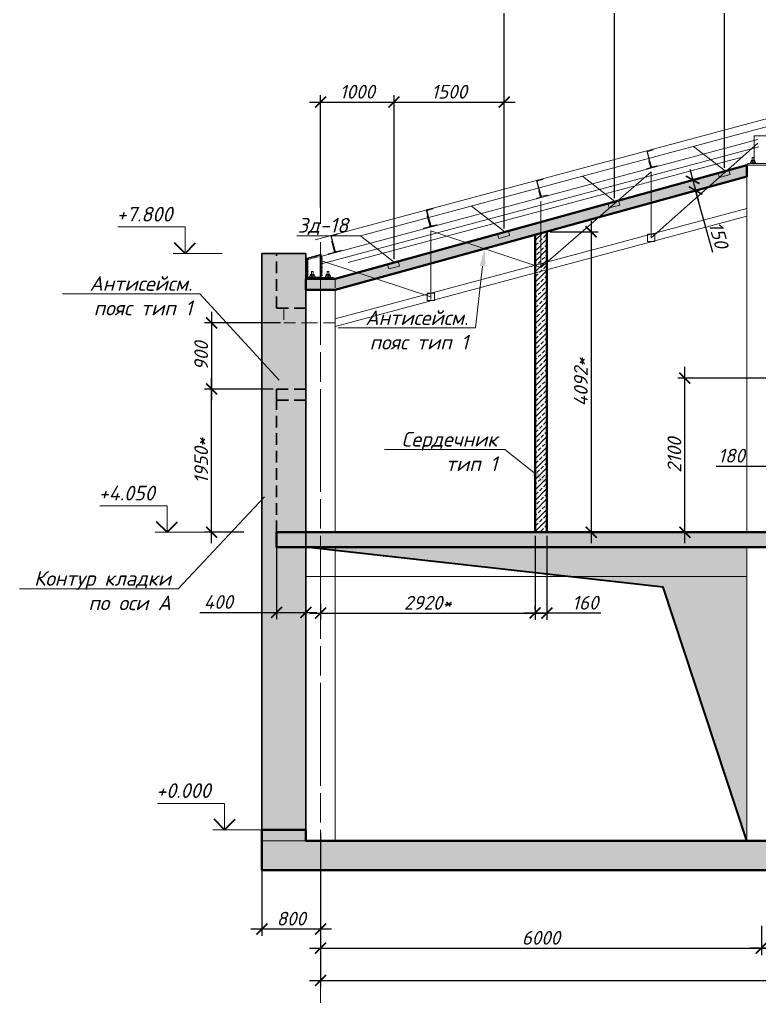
# Model space of a CAD drawing. Header units: millimetres. Extents: x -238377 to 196118, y -123284 to 30177.
# Drawn here: x 157943 to 168015, y -82633 to -69334 of the extents above; entities that cross this region are included whole.
import ezdxf
from ezdxf import colors
from ezdxf.entities.mleader import LeaderData, LeaderLine
from ezdxf.math import Vec2, Vec3

# ---------------------------------------------------------------- set-up
doc = ezdxf.new("R2010")
doc.units = ezdxf.units.MM
doc.header["$MEASUREMENT"] = 0
for name, pattern in [('CENTERX2', [4, 2.5, -0.5, 0.5, -0.5]), ('Double Dashed', [1797.222233, 1325, -211.666656, 63.333344, -197.222233]), ('HIDDEN2', [4.7625, 3.175, -1.5875])]:
    doc.linetypes.add(name, pattern=pattern)
doc.layers.get('0').update_dxf_attribs({"lineweight": 5})
doc.layers.add('#Hatch', color=7, linetype='Continuous', lineweight=5, true_color=0x4d4d4d)
doc.layers.add('#Каркас', color=7, linetype='Continuous', lineweight=5, true_color=0x757575)
for name, color, linetype, lineweight in [('#Бетон', 10, 'Continuous', 15), ('#Бетон монолитные пояса', 34, 'Continuous', 35), ('#Бетон разрез', 20, 'Continuous', 40), ('#Бетон сердечники', 12, 'Continuous', 40), ('#Выноски', 150, 'Continuous', 15), ('#Газобетон', 152, 'Continuous', 35), ('#размеры', 7, 'Continuous', 5), ('k_ Осевая', 8, 'CENTERX2', 9), ('Линия пунктир', 190, 'HIDDEN2', 9), ('Линия Тонкая', 252, 'Continuous', 9), ('подп стены Инжзащита_Ном._пера__99', 7, 'Continuous', 40), ('сварка', 7, 'Continuous', 13), ('чертеж_Ном._пера__96', 7, 'Continuous', 13), ('чертеж_Ном._пера__98', 7, 'Continuous', 35)]:
    doc.layers.add(name, color=color, linetype=linetype, lineweight=lineweight)
doc.layers.add('#стены наруж', color=7, linetype='Continuous')
doc.styles.add('STEP PR', font='isocpeui.ttf')
doc.dimstyles.new('SPDS', dxfattribs={"dimscale": 10, "dimtxt": 2.5, "dimasz": 2, "dimexe": 1.25, "dimexo": 0.625, "dimtad": 1, "dimdec": 0, "dimrnd": 0.001, "dimtxsty": 'STEP PR', "dimblk": 'ARCHTICK', "dimcen": 2.5, "dimdle": 2, "dimclrd": 256, "dimclre": 256, "dimclrt": 7, "dimadec": 0, "dimazin": 2, "dimtfac": 0.75, "dimtdec": 0, "dimtmove": 1, "dimatfit": 3, "dimfxl": 1, "dimtolj": 1, "dimarcsym": 1})

# ---------------------------------------------------------------- blocks, each defined once
blk = doc.blocks.new('_ArchTick')
at = {"color": 0, "linetype": 'ByBlock', "const_width": 0.15}
blk.add_lwpolyline([(-0.5, -0.5), (0.5, 0.5)], dxfattribs=at)
blk = doc.blocks.new('*D832')
at = {"layer": '#размеры', "lineweight": -2, "transparency": 16777216}
for p, q in [((162041, -81022), (162041, -82069)), ((168041, -81672), (168041, -82069)), ((161891, -81975), (168191, -81975))]:
    blk.add_line(p, q, dxfattribs=at)
at = {"layer": 'Defpoints', "color": 0, "transparency": 16777216}
for p in [(162041, -80975), (168041, -81625), (168041, -81975)]:
    blk.add_point(p, dxfattribs=at)
at = {"layer": '#размеры', "lineweight": -2, "transparency": 16777216, "xscale": 150, "yscale": 150, "zscale": 150, "rotation": 180}
blk.add_blockref('_ArchTick', (162041, -81975), dxfattribs=at)
at = {"layer": '#размеры', "lineweight": -2, "transparency": 16777216, "xscale": 150, "yscale": 150, "zscale": 150}
blk.add_blockref('_ArchTick', (168041, -81975), dxfattribs=at)
at = {"layer": '#размеры', "color": 7, "transparency": 16777216, "insert": (165041, -81834), "char_height": 187.5, "attachment_point": 5, "style": 'STEP PR'}
blk.add_mtext('\\A1;6000', dxfattribs=at)
blk = doc.blocks.new('*D833')
at = {"layer": '#размеры', "lineweight": -2, "transparency": 16777216}
for p, q in [((162041, -80761), (162041, -82508)), ((176441, -81365), (176441, -82508)), ((161891, -82414), (176591, -82414))]:
    blk.add_line(p, q, dxfattribs=at)
at = {"layer": 'Defpoints', "color": 0, "transparency": 16777216}
for p in [(162041, -80714), (176441, -81318), (176441, -82414)]:
    blk.add_point(p, dxfattribs=at)
at = {"layer": '#размеры', "lineweight": -2, "transparency": 16777216, "xscale": 150, "yscale": 150, "zscale": 150, "rotation": 180}
blk.add_blockref('_ArchTick', (162041, -82414), dxfattribs=at)
at = {"layer": '#размеры', "lineweight": -2, "transparency": 16777216, "xscale": 150, "yscale": 150, "zscale": 150}
blk.add_blockref('_ArchTick', (176441, -82414), dxfattribs=at)
at = {"layer": '#размеры', "color": 7, "transparency": 16777216, "insert": (169241, -82274), "char_height": 187.5, "attachment_point": 5, "style": 'STEP PR'}
blk.add_mtext('\\A1;14400', dxfattribs=at)
blk = doc.blocks.new('*D834')
at = {"layer": '#размеры', "lineweight": -2, "transparency": 16777216}
for p, q in [((174041, -81022), (174041, -82069)), ((168041, -81672), (168041, -82069)), ((174191, -81975), (167891, -81975))]:
    blk.add_line(p, q, dxfattribs=at)
at = {"layer": 'Defpoints', "color": 0, "transparency": 16777216}
for p in [(174041, -80975), (168041, -81625), (168041, -81975)]:
    blk.add_point(p, dxfattribs=at)
at = {"layer": '#размеры', "lineweight": -2, "transparency": 16777216, "xscale": 150, "yscale": 150, "zscale": 150, "rotation": 180}
blk.add_blockref('_ArchTick', (168041, -81975), dxfattribs=at)
at = {"layer": '#размеры', "lineweight": -2, "transparency": 16777216, "xscale": 150, "yscale": 150, "zscale": 150}
blk.add_blockref('_ArchTick', (174041, -81975), dxfattribs=at)
at = {"layer": '#размеры', "color": 7, "transparency": 16777216, "insert": (171041, -81834), "char_height": 187.5, "attachment_point": 5, "style": 'STEP PR'}
blk.add_mtext('\\A1;6000', dxfattribs=at)
blk = doc.blocks.new('*D836')
at = {"layer": '#размеры', "lineweight": -2, "transparency": 16777216}
for p, q in [((166999, -76464), (166999, -74064)), ((168195, -74214), (166905, -74214)), ((168195, -76314), (166905, -76314))]:
    blk.add_line(p, q, dxfattribs=at)
at = {"layer": 'Defpoints', "color": 0, "transparency": 16777216}
for p in [(166999, -74214), (168241, -74214), (168241, -76314)]:
    blk.add_point(p, dxfattribs=at)
at = {"layer": '#размеры', "lineweight": -2, "transparency": 16777216, "xscale": 150, "yscale": 150, "zscale": 150}
for p, rotation in [((166999, -74214), 90), ((166999, -76314), 270)]:
    blk.add_blockref('_ArchTick', p, dxfattribs=dict(at, rotation=rotation))
at = {"layer": '#размеры', "color": 7, "lineweight": 5, "transparency": 16777216, "insert": (166858, -75264), "char_height": 187.5, "attachment_point": 5, "rotation": 90, "style": 'STEP PR'}
blk.add_mtext('\\A1;2100', dxfattribs=at)
blk = doc.blocks.new('*U815')
for p, q in [((0, 0), (0, 240)), ((0, 240), (90, 240)), ((6, 22), (6, 218)), ((86, 232), (16, 228)), ((90, 240), (90, 236)), ((90, 0), (0, 0)), ((86, 8), (16, 12)), ((90, 4), (90, 0))]:
    blk.add_line(p, q)
for centre, radius, start, end in [((16, 218), 10.5, 92.7024, 180), ((86, 236), 4, 272.7024, 360), ((16, 22), 10.5, 180, 267.2976), ((86, 4), 4, 0, 87.2976)]:
    blk.add_arc(centre, radius, start, end)
blk = doc.blocks.new('*U814')
at = {"color": 0, "linetype": 'ByBlock', "lineweight": -2}
for p, q in [((-9, 22), (-9, 156)), ((0, 160), (-5, 160)), ((0, 0), (0, 160)), ((-100, 0), (-100, 5)), ((-100, 0), (0, 0)), ((-96, 9), (-22, 9))]:
    blk.add_line(p, q, dxfattribs=at)
for centre, radius, start, end in [((-5, 156), 4.3, 89.045, 179.9778), ((-96, 5), 4.3, 90, 180), ((-22, 22), 13, 270, 0)]:
    blk.add_arc(centre, radius, start, end, dxfattribs=at)
blk = doc.blocks.new('*U813')
at = {"color": 0, "linetype": 'ByBlock', "lineweight": -2}
for p, q in [((-63, 0), (-63, 3)), ((-63, 0), (0, 0)), ((-60, 6), (-16, 6)), ((-6, 16), (-6, 97)), ((0, 100), (-3, 100)), ((0, 0), (0, 100))]:
    blk.add_line(p, q, dxfattribs=at)
for centre, radius, start, end in [((-60, 3), 3.3, 90, 180), ((-16, 16), 10, 270, 0), ((-3, 97), 3.3, 89.045, 179.9778)]:
    blk.add_arc(centre, radius, start, end, dxfattribs=at)
blk = doc.blocks.new('*U824')
for points in [[(0, -0.5), (0, 0.5)], [(1, -0.5), (1, 0.5)], [(2, -0.5), (2, 0.5)], [(3, -0.5), (3, 0.5)], [(4, -0.5), (4, 0.5)], [(5, -0.5), (5, 0.5)], [(6, -0.5), (6, 0.5)], [(7, -0.5), (7, 0.5)], [(8, -0.5), (8, 0.5)], [(9, -0.5), (9, 0.5)], [(10, -0.5), (10, 0.5)], [(11, -0.5), (11, 0.5)], [(12, -0.5), (12, 0.5)], [(13, -0.5), (13, 0.5)], [(14, -0.5), (14, 0.5)]]:
    blk.add_lwpolyline(points)
blk = doc.blocks.new('*U806')
for points in [[(0, -0.5), (0, 0.5)], [(1, -0.5), (1, 0.5)], [(2, -0.5), (2, 0.5)], [(3, -0.5), (3, 0.5)], [(4, -0.5), (4, 0.5)], [(5, -0.5), (5, 0.5)], [(6, -0.5), (6, 0.5)], [(7, -0.5), (7, 0.5)]]:
    blk.add_lwpolyline(points)
blk = doc.blocks.new('Отметка высоты (ГОСТ)[26]_3', base_point=(115341, -142))
at = {"layer": 'чертеж_Ном._пера__96', "linetype": 'Continuous', "lineweight": 5}
for p, q in [((115341, -142), (115341, 308)), ((115341, 308), (116483, 308)), ((114709, -142), (115541, -142))]:
    blk.add_line(p, q, dxfattribs=at)
at = {"layer": 'чертеж_Ном._пера__98', "linetype": 'Continuous'}
for q in [(115161, 38), (115521, 38)]:
    blk.add_line((115341, -142), q, dxfattribs=at)
blk = doc.blocks.new('*D838')
at = {"layer": '#размеры', "lineweight": -2, "transparency": 16777216}
for p, q in [((161441, -76361), (161441, -77497)), ((161841, -76361), (161841, -77497)), ((160399, -77404), (161441, -77404)), ((161291, -77404), (161991, -77404))]:
    blk.add_line(p, q, dxfattribs=at)
at = {"layer": 'Defpoints', "color": 0, "transparency": 16777216}
for p in [(161441, -76314), (161841, -76314), (161841, -77404)]:
    blk.add_point(p, dxfattribs=at)
at = {"layer": '#размеры', "lineweight": -2, "transparency": 16777216, "xscale": 150, "yscale": 150, "zscale": 150, "rotation": 180}
blk.add_blockref('_ArchTick', (161441, -77404), dxfattribs=at)
at = {"layer": '#размеры', "lineweight": -2, "transparency": 16777216, "xscale": 150, "yscale": 150, "zscale": 150}
blk.add_blockref('_ArchTick', (161841, -77404), dxfattribs=at)
at = {"layer": '#размеры', "color": 7, "transparency": 16777216, "insert": (160649, -77263), "char_height": 187.5, "attachment_point": 5, "style": 'STEP PR'}
blk.add_mtext('\\A1;400', dxfattribs=at)
blk = doc.blocks.new('*D946')
at = {"layer": '#размеры', "lineweight": -2, "transparency": 16777216}
for p, q in [((160557, -76464), (160557, -74214)), ((161395, -74364), (160463, -74364)), ((160995, -76314), (160463, -76314))]:
    blk.add_line(p, q, dxfattribs=at)
at = {"layer": 'Defpoints', "color": 0, "transparency": 16777216}
for p in [(160557, -74364), (161441, -74364), (161041, -76314)]:
    blk.add_point(p, dxfattribs=at)
at = {"layer": '#размеры', "lineweight": -2, "transparency": 16777216, "xscale": 150, "yscale": 150, "zscale": 150}
for p, rotation in [((160557, -74364), 90), ((160557, -76314), 270)]:
    blk.add_blockref('_ArchTick', p, dxfattribs=dict(at, rotation=rotation))
at = {"layer": '#размеры', "color": 7, "transparency": 16777216, "insert": (160416, -75339), "char_height": 187.5, "attachment_point": 5, "rotation": 90, "style": 'STEP PR'}
blk.add_mtext('\\A1;1950*', dxfattribs=at)
blk = doc.blocks.new('*D947')
at = {"layer": '#размеры', "lineweight": -2, "transparency": 16777216}
for p, q in [((160557, -73314), (160557, -74514)), ((161495, -73464), (160463, -73464)), ((161395, -74364), (160463, -74364))]:
    blk.add_line(p, q, dxfattribs=at)
at = {"layer": 'Defpoints', "color": 0, "transparency": 16777216}
for p in [(161541, -73464), (160557, -74364), (161441, -74364)]:
    blk.add_point(p, dxfattribs=at)
at = {"layer": '#размеры', "lineweight": -2, "transparency": 16777216, "xscale": 150, "yscale": 150, "zscale": 150}
for p, rotation in [((160557, -73464), 90), ((160557, -74364), 270)]:
    blk.add_blockref('_ArchTick', p, dxfattribs=dict(at, rotation=rotation))
at = {"layer": '#размеры', "color": 7, "transparency": 16777216, "insert": (160416, -73914), "char_height": 187.5, "attachment_point": 5, "rotation": 90, "style": 'STEP PR'}
blk.add_mtext('\\A1;900', dxfattribs=at)
blk = doc.blocks.new('*D841')
at = {"layer": '#размеры', "lineweight": -2, "transparency": 16777216}
for p, q in [((167066, -71373), (167186, -71806)), ((166962, -71557), (167197, -71492)), ((167002, -71702), (167237, -71637)), ((167380, -72505), (167146, -71662))]:
    blk.add_line(p, q, dxfattribs=at)
at = {"layer": 'Defpoints', "color": 0, "transparency": 16777216}
for p in [(166917, -71570), (167146, -71662), (166957, -71714)]:
    blk.add_point(p, dxfattribs=at)
at = {"layer": '#размеры', "lineweight": -2, "transparency": 16777216, "xscale": 150, "yscale": 150, "zscale": 150}
for p, rotation in [((167106, -71517), 105.4705373102723), ((167146, -71662), 285.4705373102723)]:
    blk.add_blockref('_ArchTick', p, dxfattribs=dict(at, rotation=rotation))
at = {"layer": '#размеры', "color": 7, "lineweight": 5, "transparency": 16777216, "insert": (167459, -72266), "char_height": 187.5, "attachment_point": 5, "rotation": 285.4705, "style": 'STEP PR'}
blk.add_mtext('\\A1;150', dxfattribs=at)
blk = doc.blocks.new('*D949')
at = {"layer": '#размеры', "lineweight": -2, "transparency": 16777216}
for p, q in [((162041, -80412), (162041, -81808)), ((161242, -80561), (161242, -81808)), ((161092, -81714), (162191, -81714))]:
    blk.add_line(p, q, dxfattribs=at)
at = {"layer": 'Defpoints', "color": 0, "transparency": 16777216}
for p in [(162041, -80365), (161242, -80514), (162041, -81714)]:
    blk.add_point(p, dxfattribs=at)
at = {"layer": '#размеры', "lineweight": -2, "transparency": 16777216, "xscale": 150, "yscale": 150, "zscale": 150, "rotation": 180}
blk.add_blockref('_ArchTick', (161242, -81714), dxfattribs=at)
at = {"layer": '#размеры', "lineweight": -2, "transparency": 16777216, "xscale": 150, "yscale": 150, "zscale": 150}
blk.add_blockref('_ArchTick', (162041, -81714), dxfattribs=at)
at = {"layer": '#размеры', "color": 7, "transparency": 16777216, "insert": (161642, -81574), "char_height": 187.5, "attachment_point": 5, "style": 'STEP PR'}
blk.add_mtext('\\A1;800', dxfattribs=at)
blk = doc.blocks.new('*D843')
at = {"layer": '#размеры', "lineweight": -2, "transparency": 16777216}
for p, q in [((165121, -76361), (165121, -77507)), ((164961, -77367), (164961, -77320)), ((165271, -77413), (164811, -77413)), ((165854, -77413), (165121, -77413))]:
    blk.add_line(p, q, dxfattribs=at)
at = {"layer": 'Defpoints', "color": 0, "transparency": 16777216}
for p in [(165121, -76314), (164961, -77413), (164961, -77413)]:
    blk.add_point(p, dxfattribs=at)
at = {"layer": '#размеры', "lineweight": -2, "transparency": 16777216, "xscale": 150, "yscale": 150, "zscale": 150, "rotation": 180}
blk.add_blockref('_ArchTick', (164961, -77413), dxfattribs=at)
at = {"layer": '#размеры', "lineweight": -2, "transparency": 16777216, "xscale": 150, "yscale": 150, "zscale": 150}
blk.add_blockref('_ArchTick', (165121, -77413), dxfattribs=at)
at = {"layer": '#размеры', "color": 7, "lineweight": 5, "transparency": 16777216, "insert": (165644, -77273), "char_height": 187.5, "attachment_point": 5, "style": 'STEP PR'}
blk.add_mtext('\\A1;160', dxfattribs=at)
blk = doc.blocks.new('*D844')
at = {"layer": '#размеры', "lineweight": -2, "transparency": 16777216}
for p, q in [((164961, -76361), (164961, -77507)), ((162041, -77290), (162041, -77507)), ((161891, -77413), (165111, -77413))]:
    blk.add_line(p, q, dxfattribs=at)
at = {"layer": 'Defpoints', "color": 0, "transparency": 16777216}
for p in [(164961, -76314), (162041, -77243), (164961, -77413)]:
    blk.add_point(p, dxfattribs=at)
at = {"layer": '#размеры', "lineweight": -2, "transparency": 16777216, "xscale": 150, "yscale": 150, "zscale": 150, "rotation": 180}
blk.add_blockref('_ArchTick', (162041, -77413), dxfattribs=at)
at = {"layer": '#размеры', "lineweight": -2, "transparency": 16777216, "xscale": 150, "yscale": 150, "zscale": 150}
blk.add_blockref('_ArchTick', (164961, -77413), dxfattribs=at)
at = {"layer": '#размеры', "color": 7, "lineweight": 5, "transparency": 16777216, "insert": (163501, -77273), "char_height": 187.5, "attachment_point": 5, "style": 'STEP PR'}
blk.add_mtext('\\A1;2920*', dxfattribs=at)
blk = doc.blocks.new('*D950')
at = {"layer": '#размеры', "lineweight": -2, "transparency": 16777216}
for p, q in [((165725, -72073), (165725, -76464)), ((165168, -72223), (165818, -72223)), ((165168, -76314), (165818, -76314))]:
    blk.add_line(p, q, dxfattribs=at)
at = {"layer": 'Defpoints', "color": 0, "transparency": 16777216}
for p in [(165121, -72223), (165121, -76314), (165725, -76314)]:
    blk.add_point(p, dxfattribs=at)
at = {"layer": '#размеры', "lineweight": -2, "transparency": 16777216, "xscale": 150, "yscale": 150, "zscale": 150}
for p, rotation in [((165725, -72223), 90), ((165725, -76314), 270)]:
    blk.add_blockref('_ArchTick', p, dxfattribs=dict(at, rotation=rotation))
at = {"layer": '#размеры', "color": 7, "lineweight": 5, "transparency": 16777216, "insert": (165584, -74269), "char_height": 187.5, "attachment_point": 5, "rotation": 90, "style": 'STEP PR'}
blk.add_mtext('\\A1;4092*', dxfattribs=at)
blk = doc.blocks.new('*D953')
at = {"layer": '#размеры', "lineweight": -2, "transparency": 16777216}
for p, q in [((168241, -75356), (168241, -75505)), ((168421, -75356), (168421, -75505)), ((167425, -75412), (168241, -75412)), ((168091, -75412), (168571, -75412))]:
    blk.add_line(p, q, dxfattribs=at)
at = {"layer": 'Defpoints', "color": 0, "transparency": 16777216}
for p in [(168241, -75310), (168421, -75310), (168421, -75412)]:
    blk.add_point(p, dxfattribs=at)
at = {"layer": '#размеры', "lineweight": -2, "transparency": 16777216, "xscale": 150, "yscale": 150, "zscale": 150, "rotation": 180}
blk.add_blockref('_ArchTick', (168241, -75412), dxfattribs=at)
at = {"layer": '#размеры', "lineweight": -2, "transparency": 16777216, "xscale": 150, "yscale": 150, "zscale": 150}
blk.add_blockref('_ArchTick', (168421, -75412), dxfattribs=at)
at = {"layer": '#размеры', "color": 7, "lineweight": 5, "transparency": 16777216, "insert": (167634, -75271), "char_height": 187.5, "attachment_point": 5, "style": 'STEP PR'}
blk.add_mtext('\\A1;180', dxfattribs=at)
blk = doc.blocks.new('*D1007')
at = {"layer": '#размеры', "lineweight": -2, "transparency": 16777216}
for p, q in [((161891, -70458), (163191, -70458)), ((162041, -71895), (162041, -70364)), ((163041, -72596), (163041, -70364))]:
    blk.add_line(p, q, dxfattribs=at)
at = {"layer": 'Defpoints', "color": 0, "transparency": 16777216}
for p in [(163041, -70458), (162041, -71942), (163041, -72643)]:
    blk.add_point(p, dxfattribs=at)
at = {"layer": '#размеры', "lineweight": -2, "transparency": 16777216, "xscale": 150, "yscale": 150, "zscale": 150, "rotation": 180}
blk.add_blockref('_ArchTick', (162041, -70458), dxfattribs=at)
at = {"layer": '#размеры', "lineweight": -2, "transparency": 16777216, "xscale": 150, "yscale": 150, "zscale": 150}
blk.add_blockref('_ArchTick', (163041, -70458), dxfattribs=at)
at = {"layer": '#размеры', "color": 7, "lineweight": 5, "transparency": 16777216, "insert": (162541, -70317), "char_height": 187.5, "attachment_point": 5, "style": 'STEP PR'}
blk.add_mtext('\\A1;1000', dxfattribs=at)
blk = doc.blocks.new('*D1008')
at = {"layer": '#размеры', "lineweight": -2, "transparency": 16777216}
for p, q in [((162891, -70458), (164691, -70458)), ((163041, -72596), (163041, -70364)), ((164541, -72181), (164541, -70364))]:
    blk.add_line(p, q, dxfattribs=at)
at = {"layer": 'Defpoints', "color": 0, "transparency": 16777216}
for p in [(164541, -70458), (164541, -72228), (163041, -72643)]:
    blk.add_point(p, dxfattribs=at)
at = {"layer": '#размеры', "lineweight": -2, "transparency": 16777216, "xscale": 150, "yscale": 150, "zscale": 150, "rotation": 180}
blk.add_blockref('_ArchTick', (163041, -70458), dxfattribs=at)
at = {"layer": '#размеры', "lineweight": -2, "transparency": 16777216, "xscale": 150, "yscale": 150, "zscale": 150}
blk.add_blockref('_ArchTick', (164541, -70458), dxfattribs=at)
at = {"layer": '#размеры', "color": 7, "lineweight": 5, "transparency": 16777216, "insert": (163791, -70317), "char_height": 187.5, "attachment_point": 5, "style": 'STEP PR'}
blk.add_mtext('\\A1;1500', dxfattribs=at)
blk = doc.blocks.new('*D1009')
at = {"layer": '#размеры', "lineweight": -2, "transparency": 16777216}
for p, q in [((164541, -72181), (164541, -69062)), ((166041, -71766), (166041, -69062)), ((164391, -69156), (166191, -69156))]:
    blk.add_line(p, q, dxfattribs=at)
at = {"layer": 'Defpoints', "color": 0, "transparency": 16777216}
for p in [(166041, -69156), (166041, -71813), (164541, -72228)]:
    blk.add_point(p, dxfattribs=at)
at = {"layer": '#размеры', "lineweight": -2, "transparency": 16777216, "xscale": 150, "yscale": 150, "zscale": 150, "rotation": 180}
blk.add_blockref('_ArchTick', (164541, -69156), dxfattribs=at)
at = {"layer": '#размеры', "lineweight": -2, "transparency": 16777216, "xscale": 150, "yscale": 150, "zscale": 150}
blk.add_blockref('_ArchTick', (166041, -69156), dxfattribs=at)
at = {"layer": '#размеры', "color": 7, "lineweight": 5, "transparency": 16777216, "insert": (165291, -69016), "char_height": 187.5, "attachment_point": 5, "style": 'STEP PR'}
blk.add_mtext('\\A1;1500', dxfattribs=at)
blk = doc.blocks.new('*D1010')
at = {"layer": '#размеры', "lineweight": -2, "transparency": 16777216}
for p, q in [((166041, -71766), (166041, -69062)), ((167541, -71351), (167541, -69062)), ((165891, -69156), (167691, -69156))]:
    blk.add_line(p, q, dxfattribs=at)
at = {"layer": 'Defpoints', "color": 0, "transparency": 16777216}
for p in [(167541, -69156), (167541, -71397), (166041, -71813)]:
    blk.add_point(p, dxfattribs=at)
at = {"layer": '#размеры', "lineweight": -2, "transparency": 16777216, "xscale": 150, "yscale": 150, "zscale": 150, "rotation": 180}
blk.add_blockref('_ArchTick', (166041, -69156), dxfattribs=at)
at = {"layer": '#размеры', "lineweight": -2, "transparency": 16777216, "xscale": 150, "yscale": 150, "zscale": 150}
blk.add_blockref('_ArchTick', (167541, -69156), dxfattribs=at)
at = {"layer": '#размеры', "color": 7, "lineweight": 5, "transparency": 16777216, "insert": (166791, -69016), "char_height": 187.5, "attachment_point": 5, "style": 'STEP PR'}
blk.add_mtext('\\A1;1500', dxfattribs=at)
blk = doc.blocks.new('*D1011')
at = {"layer": '#размеры', "lineweight": -2, "transparency": 16777216}
for p, q in [((167541, -71351), (167541, -69062)), ((169041, -71003), (169041, -69062)), ((167391, -69156), (169191, -69156))]:
    blk.add_line(p, q, dxfattribs=at)
at = {"layer": 'Defpoints', "color": 0, "transparency": 16777216}
for p in [(169041, -69156), (169041, -71050), (167541, -71397)]:
    blk.add_point(p, dxfattribs=at)
at = {"layer": '#размеры', "lineweight": -2, "transparency": 16777216, "xscale": 150, "yscale": 150, "zscale": 150, "rotation": 180}
blk.add_blockref('_ArchTick', (167541, -69156), dxfattribs=at)
at = {"layer": '#размеры', "lineweight": -2, "transparency": 16777216, "xscale": 150, "yscale": 150, "zscale": 150}
blk.add_blockref('_ArchTick', (169041, -69156), dxfattribs=at)
at = {"layer": '#размеры', "color": 7, "lineweight": 5, "transparency": 16777216, "insert": (168291, -69016), "char_height": 187.5, "attachment_point": 5, "style": 'STEP PR'}
blk.add_mtext('\\A1;1500', dxfattribs=at)

msp = doc.modelspace()

# ---------------------------------------------------------------- hatches: boundary and pattern name
at = {"layer": '#Hatch'}
h = msp.add_hatch(dxfattribs=at)
h.set_pattern_fill('ANSI33', color=256, scale=400)
h.paths.add_polyline_path([(161841.4, -72864.4), (161841.5, -73014.4), (162241.2, -73014.2), (167841.4, -71470), (167841.4, -71314.4), (162241.1, -72864.4), (161842.6, -72864.4)])
h.paths.add_polyline_path([(175241.7, -69965.1), (174241.6, -69965.1), (174241.6, -70114.4), (175241.7, -70114.4)])
edge = h.paths.add_edge_path()
edge.add_line((168242, -71264.4), (173841.4, -69764.4))
edge.add_line((173841.4, -69764.4), (173841.7, -69919.6))
edge.add_line((173841.7, -69919.6), (168241.4, -71419.8))
h = msp.add_hatch(dxfattribs=at)
h.set_pattern_fill('ANSI33', color=256, scale=400)
h.paths.add_polyline_path([(165121.4, -72222.9), (164961.4, -72267.1), (164961.4, -76314.4), (165121.4, -76314.4)])
h = msp.add_hatch(dxfattribs=at)
h.set_pattern_fill('AR-CONC', color=256, scale=20)
h.set_pattern_definition([(50, (0, 0), (143.45204, -12.55043), [15, -165]), (355, (0, 0), (-27.75027, 150.43843), [12, -132]), (100.451444, (11.95, -1.05), (115.70177, 137.888), [12.74804, -140.22842]), (46.1842, (0, 40), (213.44827, -33.10386), [22.5, -247.5]), (96.63564, (17.79, 37.24), (186.9324, 194.82372), [19.12207, -210.34275]), (351.18416, (0, 40), (186.9324, 194.82372), [18, -198]), (21, (20, 30), (119.38141, -80.52378), [15, -165]), (326, (20, 30), (48.66307, 145.03001), [12, -132]), (71.451445, (29.95, 23.29), (168.04448, 64.50623), [12.74804, -140.22842]), (37.5, (0, 0), (2.431971, 66.578771), [0, -130.4, 0, -134, 0, -132.5]), (7.5, (0, 0), (52.613907, 78.882342), [0, -76.4, 0, -127.4, 0, -50.5]), (327.5, (-44.6, 0), (106.764487, -4.510974), [0, -50, 0, -156, 0, -207]), (317.5, (-64.6, 0), (116.637234, 20.020996), [0, -65, 0, -103.6, 0, -147])])
h.paths.add_polyline_path([(161841.4, -76514.4), (161441.4, -76514.4), (161441.4, -76314.4), (161441.4, -74514.4), (161441.4, -74514.4), (161441.4, -74364.4), (161841.4, -74364.4), (161841.4, -73464.4), (161541.4, -73464.4), (161541.4, -73264.4), (161440.6, -73264.4), (161440.6, -72517.5), (161239.7, -72517.5), (161239.7, -80364.4), (161841.4, -80364.4)])
h.paths.add_polyline_path([(161841.4, -74514.4), (161441.4, -74514.4), (161441.4, -76314.4), (161841.4, -76314.4)], flags=17)
h.paths.add_polyline_path([(161841.4, -72517.5), (161440.6, -72517.5), (161440.6, -73264.4), (161841.4, -73264.4)], flags=17)
h.paths.add_polyline_path([(161841.4, -73264.4), (161541.4, -73264.4), (161541.4, -73464.4), (161841.4, -73464.4)], flags=17)
h.paths.add_polyline_path([(161841.4, -74364.4), (161441.4, -74364.4), (161441.4, -74514.4), (161841.4, -74514.4)], flags=17)
at = {"layer": '#Hatch', "linetype": 'Continuous', "true_color": 0xd9d9d9}
for points in [[(161441.4, -76514.4), (176941.4, -76514.4), (176941.4, -76314.4), (161441.4, -76314.4)], [(161841.4, -80364.4), (161241.4, -80364.4), (161241.7, -80914.4), (177035.1, -80914.4), (177035.1, -80364.4), (176641.4, -80364.4), (176641.4, -80514.4), (162241.4, -80515), (161841.4, -80515)]]:
    msp.add_hatch(color=254, dxfattribs=at).paths.add_polyline_path(points)
at = {"layer": '#Hatch'}
h = msp.add_hatch(color=256, dxfattribs=at)
h.dxf.hatch_style = 1
h.paths.add_polyline_path([(161841.4, -76514.4), (167841.4, -76514.4), (167841.6, -80514.8), (166705.3, -77061.1), (161841.4, -76514.4)])
at = {"layer": '#Каркас', "true_color": 0x8f8f8f}
msp.add_hatch(color=252, dxfattribs=at).paths.add_polyline_path([(161865.6, -72604.2), (161883.1, -72582.6), (161866.1, -72587.1)])

# ---------------------------------------------------------------- linework, layer by layer
at = {"layer": '#Бетон'}
for points in [[(177035.1, -80914.4), (161241.4, -80914.4), (161241.4, -80514.4), (161841.4, -80514.4), (161841.4, -76514.4), (161441.4, -76514.4), (161441.4, -76314.4), (161841.4, -76314.4), (161841.4, -73017.2), (162241.2, -73014.2), (162241.4, -76314.4), (167841.4, -76314.4), (167841.4, -71314.4), (168241.4, -71314.4)], [(167450.2, -71422.7), (167469.4, -71483.3), (167614.6, -71444.4), (167597.3, -71382), (167450.2, -71422.7)], [(167841.4, -71314.4), (167841.4, -76314.4)], [(168241.4, -76314.4), (168241.4, -71314.4), (167841.4, -71314.4)], [(165950.2, -71837.8), (165969.4, -71898.5), (166114.6, -71859.6), (166097.3, -71797.1), (165950.2, -71837.8)], [(164450.2, -72253), (164469.4, -72313.6), (164614.6, -72274.7), (164597.3, -72212.3), (164450.2, -72253)], [(162950.2, -72668.1), (162969.4, -72728.8), (163114.6, -72689.9), (163097.3, -72627.4), (162950.2, -72668.1)], [(162241.4, -76314.4), (162239.8, -73014.2)], [(162241.4, -76514.4), (162241.4, -80514.4)]]:
    msp.add_lwpolyline(points, dxfattribs=at)
for points in [[(161841.4, -76514.4), (167841.4, -76514.4), (167841.6, -80514.8), (166705.3, -77061.1), (161841.4, -76514.4)], [(162241.4, -80514.4), (167841.4, -80514.4), (167841.4, -76514.4), (162241.4, -76514.4)]]:
    msp.add_lwpolyline(points, close=True, dxfattribs=at)
at = {"layer": '#Бетон монолитные пояса'}
msp.add_lwpolyline([(161841.4, -72864.4), (161841.5, -73014.4), (162241.2, -73014.2), (167841.4, -71470), (167841.4, -71314.4), (162241.1, -72864.4), (161842.6, -72864.4)], close=True, dxfattribs=at)
at = {"layer": '#Бетон монолитные пояса', "lineweight": 40}
for points in [[(167841.4, -71314.4), (162241.1, -72864.4)], [(167841.4, -71470), (167841.4, -71314.4)], [(167841.4, -71470), (162241.2, -73014.2)], [(162241.1, -72864.4), (161841.4, -72864.4), (161841.4, -73014.4), (162241.2, -73014.2)]]:
    msp.add_lwpolyline(points, dxfattribs=at)
at = {"layer": '#Бетон разрез', "linetype": 'Continuous'}
for points in [[(161441.4, -76514.4), (176941.4, -76514.4), (176941.4, -76314.4), (161441.4, -76314.4)], [(161841.4, -80364.4), (161241.4, -80364.4), (161241.7, -80914.4), (177035.1, -80914.4), (177035.1, -80364.4), (176641.4, -80364.4), (176641.4, -80514.4), (162241.4, -80515), (161841.4, -80515)]]:
    msp.add_lwpolyline(points, close=True, dxfattribs=at)
at = {"layer": '#Бетон сердечники', "color": 14, "lineweight": 40}
for points in [[(165121.4, -76314.4), (164961.4, -76314.4), (164961.4, -72267.1)], [(165121.4, -72222.9), (165121.4, -76314.4)]]:
    msp.add_lwpolyline(points, dxfattribs=at)
at = {"layer": '#Выноски'}
for points in [[(162582.4, -72280.5), (173073.2, -69461.7)], [(167117.2, -71062), (167548.3, -71395.5)], [(165605.6, -71468.2), (166048.3, -71810.7)], [(164094, -71874.4), (164548.3, -72225.9)], [(162582.4, -72280.5), (161716, -72280.5)], [(162582.4, -72280.5), (163048.3, -72641)]]:
    msp.add_lwpolyline(points, dxfattribs=at)
at = {"layer": '#Газобетон', "lineweight": 30}
for points in [[(161239.7, -72517.5), (161239.7, -80371.8)], [(161239.7, -72517.5), (161841.4, -72517.5)], [(161841.4, -80364.4), (161841.4, -72517.4), (161841.4, -72517.4)]]:
    msp.add_lwpolyline(points, dxfattribs=at)
at = {"layer": '#Газобетон'}
msp.add_lwpolyline([(167841.4, -80514.4), (166705.3, -77061.1), (161841.4, -76514.4)], dxfattribs=at)
at = {"layer": '#Каркас'}
for p, q in [((161965.6, -72333.1), (174041.4, -69097.4)), ((162027.7, -72565), (167991.4, -70967)), ((162055.2, -72661.1), (168005.2, -71066.8)), ((166541.4, -72307.3), (167991.4, -71018.7)), ((162418.4, -72642.6), (167781.1, -71205.6)), ((165041.4, -72708.3), (166541.4, -71406.4)), ((166541.4, -72306.4), (166541.4, -71406.4)), ((165041.4, -72708.3), (165041.4, -71808.3)), ((162241.4, -73407.7), (167842.6, -71906.9)), ((162241.4, -73511.2), (167842.5, -72010.4)), ((163541.8, -73110.3), (163541.8, -72210.2)), ((163541.8, -72210.2), (165041.4, -72708.3)), ((161865.6, -72604.2), (161883.1, -72582.6)), ((162041.4, -72613), (163541.4, -73111.1))]:
    msp.add_line(p, q, dxfattribs=at)
at = {"layer": '#Каркас', "linetype": 'Double Dashed'}
for points in [[(168139.2, -71294.4), (167943.7, -71294.4), (167943.7, -70916.6), (168139.2, -70916.6)], [(168226.6, -71314.4), (167856.3, -71314.4), (167856.3, -71294.4), (168226.6, -71294.4)], [(166490, -72355.9), (166590, -72355.9), (166590, -72255.9), (166490, -72255.9)], [(166490.1, -72355.9), (166590.1, -72355.9), (166590.1, -72255.9), (166490.1, -72255.9)], [(163491.4, -73159.4), (163591.4, -73159.4), (163591.4, -73059.4), (163491.4, -73059.4)]]:
    msp.add_lwpolyline(points, close=True, dxfattribs=at)
msp.add_lwpolyline([(163542.1, -73143.7), (163540.8, -72211)], dxfattribs=at)
at = {"layer": '#стены наруж'}
msp.add_lwpolyline([(161841.4, -72864.4), (161841.4, -73017.2)], dxfattribs=at)
for p, q in [((167927.3, -71294.4), (167927.3, -71279.4)), ((161928.1, -72842.8), (161928.1, -72827.8)), ((162142.2, -72842.8), (162142.2, -72827.8))]:
    msp.add_line(p, q)
at = {"layer": 'k_ Осевая', "ltscale": 500}
for points in [[(162041.4, -70363.9), (162041.4, -82764.4)], [(162041.4, -72514.4), (162041.4, -82764.4)]]:
    msp.add_lwpolyline(points, dxfattribs=at)
at = {"layer": 'Линия пунктир', "lineweight": 30, "ltscale": 50}
msp.add_lwpolyline([(161841.4, -73264.4), (161440.6, -73264.4), (161440.6, -72517.4), (161841.4, -72517.4)], close=True, dxfattribs=at)
at = {"layer": 'Линия пунктир', "lineweight": 5, "ltscale": 50}
msp.add_lwpolyline([(161841.4, -72864.4), (161841.4, -73264.4), (161541.4, -73264.4), (161541.4, -73464.4), (161841.4, -73464.4), (162241.4, -73464.4), (162241.1, -72864.4), (161841.4, -72864.4)], dxfattribs=at)
at = {"layer": 'Линия пунктир', "lineweight": 30, "ltscale": 50}
for points in [[(161441.4, -74364.4), (161841.4, -74364.4), (161841.4, -74514.4), (161441.4, -74514.4), (161441.4, -74364.4)], [(161841.4, -76314.4), (161441.4, -76314.4), (161441.4, -74514.4), (161841.4, -74514.4), (161841.4, -76314.4)]]:
    msp.add_lwpolyline(points, dxfattribs=at)
at = {"layer": 'Линия Тонкая'}
for p, q in [((167916.1, -71274.4), (167916.1, -71214.4)), ((167916.1, -71214.4), (167938.4, -71214.4)), ((167938.4, -71274.4), (167938.4, -71214.4)), ((161865.6, -72842.8), (161865.6, -72587.4)), ((162037.6, -72842.8), (162037.6, -72540.6)), ((161917, -72822.8), (161917, -72762.8)), ((161917, -72762.8), (161939.2, -72762.8)), ((161939.2, -72822.8), (161939.2, -72762.8)), ((162131.1, -72822.8), (162131.1, -72762.8)), ((162131.1, -72762.8), (162153.4, -72762.8)), ((162153.4, -72822.8), (162153.4, -72762.8))]:
    msp.add_line(p, q, dxfattribs=at)
for points in [[(167961.3, -71294.4), (167893.3, -71294.4), (167893.3, -71274.4), (167961.3, -71274.4)], [(167951.3, -71274.4), (167901.3, -71274.4), (167901.3, -71254.4), (167951.3, -71254.4)], [(161851.9, -72842.8), (162047.4, -72842.8), (162047.4, -72537.9), (161851.9, -72591.1)], [(161842.6, -72864.4), (162212.8, -72864.4), (162212.8, -72844.4), (161842.6, -72844.4)], [(161962.1, -72842.8), (161894.1, -72842.8), (161894.1, -72822.8), (161962.1, -72822.8)], [(161952.1, -72822.8), (161902.1, -72822.8), (161902.1, -72802.8), (161952.1, -72802.8)], [(162176.2, -72842.8), (162108.3, -72842.8), (162108.3, -72822.8), (162176.2, -72822.8)], [(162166.2, -72822.8), (162116.2, -72822.8), (162116.2, -72802.8), (162166.2, -72802.8)], [(162241.4, -80515), (167841.4, -80515), (167841.4, -76915), (162241.4, -76915)], [(161241.4, -80514.4), (161841.4, -80514.4), (161841.4, -80364.4), (161241.4, -80364.4)]]:
    msp.add_lwpolyline(points, close=True, dxfattribs=at)
for points in [[(161851.9, -72591.1), (161851.9, -72581.1), (162047.4, -72527.9), (162047.4, -72537.9), (161851.9, -72591.1)], [(161851.9, -72591.1), (162047.4, -72537.9)], [(161841.4, -76514.4), (161841.4, -76914.4), (162241.4, -76915), (162241.4, -76515)]]:
    msp.add_lwpolyline(points, dxfattribs=at)

# ---------------------------------------------------------------- block references
at = {"layer": '#Каркас', "rotation": 15}
for name, p in [('*U815', (166542.1, -71354.5)), ('*U813', (166542.1, -71354.5)), ('*U815', (165042.1, -71756.4)), ('*U813', (165042.1, -71756.4)), ('*U815', (163542.1, -72158.3)), ('*U814', (163542.1, -72158.3)), ('*U815', (162241.4, -72507.7)), ('*U814', (162241.4, -72507.7))]:
    msp.add_blockref(name, p, dxfattribs=at)
at = {"layer": 'сварка', "xscale": 18, "yscale": 18, "zscale": 18}
for name, p, rotation in [('*U806', (161885.4, -72591.3), 15.22253172593851), ('*U824', (162056.4, -72819.2), 90)]:
    msp.add_blockref(name, p, dxfattribs=dict(at, rotation=rotation))
at = {"layer": 'чертеж_Ном._пера__96', "linetype": 'Continuous', "xscale": -0.8, "yscale": 0.8, "zscale": 0.8}
for p in [(160196.5, -72517.5), (159951.4, -76314.4), (160734.7, -80364.4)]:
    msp.add_blockref('Отметка высоты (ГОСТ)[26]_3', p, dxfattribs=at)

# ---------------------------------------------------------------- texts
at = {"layer": '#Выноски', "insert": (161729.3, -72266.7), "char_height": 200, "attachment_point": 7, "style": 'STEP PR'}
msp.add_mtext('Зд-18', dxfattribs=at)
at = {"layer": 'подп стены Инжзащита_Ном._пера__99', "style": 'STEP PR'}
for s, p in [('+7.800', (159264.3, -72084)), ('+4.050', (159019.2, -75880.9)), ('+0.000', (159802.5, -79930.9))]:
    msp.add_text(s, height=200, dxfattribs=at).set_placement(p)

# ---------------------------------------------------------------- dimensions: what is measured, and where the dimension line sits
at = {"layer": '#размеры', "lineweight": 5}
for base, p1, p2, picture, middle in [((166041.4, -69156.2), (164541.4, -72227.7), (166041.4, -71812.6), '*D1009', (165291.4, -69015.6)), ((167541.4, -69156.2), (166041.4, -71812.6), (167541.4, -71397.4), '*D1010', (166791.4, -69015.6)), ((169041.4, -69156.2), (167541.4, -71397.4), (169041.4, -71050.2), '*D1011', (168291.4, -69015.6)), ((163041.4, -70457.7), (162041.4, -71941.7), (163041.4, -72642.9), '*D1007', (162541.4, -70317)), ((164541.4, -70457.7), (163041.4, -72642.9), (164541.4, -72227.7), '*D1008', (163791.4, -70317))]:
    dim = msp.add_linear_dim(base=base, p1=p1, p2=p2, dimstyle='SPDS', override={"dimscale": 75}, dxfattribs=at)
    dim.commit()
    dim.dimension.update_dxf_attribs({"geometry": picture, "text_midpoint": middle})
for base, p1, p2, angle, override, picture, middle, dimtype in [((167146.3, -71661.7), (166916.5, -71569.6), (166956.6, -71714.2), 285.47054, {"dimscale": 75}, '*D841', (167392, -72284.5), 161), ((164961.4, -77413.5), (165121.4, -76314.4), (164961.4, -77413.5), 180, {"dimscale": 75, "dimtxsty": 'STEP PR'}, '*D843', (165644.4, -77440.5), 160)]:
    dim = msp.add_linear_dim(base=base, p1=p1, p2=p2, angle=angle, dimstyle='SPDS', override=override, dxfattribs=at)
    dim.commit()
    dim.dimension.update_dxf_attribs({"geometry": picture, "text_midpoint": middle, "dimtype": dimtype})
for base, p1, p2, angle, picture, middle in [((165724.7136, -76314.3954), (165121.447, -72222.8513), (165121.447, -76314.3954), 90, '*D950', (165584.0886, -74268.6233)), ((164961.4, -77413.5), (162041.4, -77243.4), (164961.4, -76314.4), 180, '*D844', (163501.4, -77272.8))]:
    dim = msp.add_linear_dim(base=base, p1=p1, p2=p2, angle=angle, text='<>*', dimstyle='SPDS', override={"dimscale": 75, "dimtxsty": 'STEP PR'}, dxfattribs=at)
    dim.commit()
    dim.dimension.update_dxf_attribs({"geometry": picture, "text_midpoint": middle})
at = {"layer": '#размеры'}
dim = msp.add_linear_dim(base=(160556.9, -74364.4), p1=(161541.4, -73464.4), p2=(161441.4, -74364.4), angle=90, dimstyle='SPDS', override={"dimscale": 75}, dxfattribs=at)
dim.commit()
dim.dimension.update_dxf_attribs({"geometry": '*D947', "text_midpoint": (160556.9, -73914.4), "dimtype": 160})
at = {"layer": '#размеры', "lineweight": 5}
dim = msp.add_linear_dim(base=(166998.7, -74214.4), p1=(168241.4, -76314.4), p2=(168241.4, -74214.4), angle=90, dimstyle='SPDS', override={"dimscale": 75, "dimtxsty": 'STEP PR'}, dxfattribs=at)
dim.commit()
dim.dimension.update_dxf_attribs({"geometry": '*D836', "text_midpoint": (166858, -75264.4)})
at = {"layer": '#размеры'}
dim = msp.add_linear_dim(base=(160556.9, -74364.4), p1=(161041.4, -76314.4), p2=(161441.4, -74364.4), angle=90, text='<>*', dimstyle='SPDS', override={"dimscale": 75, "dimtxsty": 'STEP PR'}, dxfattribs=at)
dim.commit()
dim.dimension.update_dxf_attribs({"geometry": '*D946', "text_midpoint": (160416.3, -75339.4)})
at = {"layer": '#размеры', "lineweight": 5}
dim = msp.add_linear_dim(base=(168421.4, -75411.6), p1=(168241.4, -75309.5), p2=(168421.4, -75309.5), dimstyle='SPDS', override={"dimscale": 75, "dimtxsty": 'STEP PR'}, dxfattribs=at)
dim.commit()
dim.dimension.update_dxf_attribs({"geometry": '*D953', "text_midpoint": (167634.1, -75437.2), "dimtype": 160})
at = {"layer": '#размеры'}
dim = msp.add_linear_dim(base=(161841.4, -77403.6), p1=(161441.4, -76314.4), p2=(161841.4, -76314.4), dimstyle='SPDS', override={"dimscale": 75, "dimtxsty": 'STEP PR'}, dxfattribs=at)
dim.commit()
dim.dimension.update_dxf_attribs({"geometry": '*D838', "text_midpoint": (160649.4, -77243.9), "dimtype": 160})
for base, p1, p2, picture, middle in [((162041.4, -81714.4), (161241.7, -80514.3), (162041.4, -80364.8), '*D949', (161641.6, -81573.8)), ((176441.4, -82414.4), (162041.4, -80714.4), (176441.4, -81318), '*D833', (169241.4, -82273.8)), ((168041.4, -81974.9), (162041.4, -80974.9), (168041.4, -81624.9), '*D832', (165041.4, -81834.3))]:
    dim = msp.add_linear_dim(base=base, p1=p1, p2=p2, dimstyle='SPDS', override={"dimscale": 75, "dimtxsty": 'STEP PR'}, dxfattribs=at)
    dim.commit()
    dim.dimension.update_dxf_attribs({"geometry": picture, "text_midpoint": middle})
dim = msp.add_linear_dim(base=(168041.4, -81974.9), p1=(174041.4, -80974.9), p2=(168041.4, -81624.9), angle=180, dimstyle='SPDS', override={"dimscale": 75, "dimtxsty": 'STEP PR'}, dxfattribs=at)
dim.commit()
dim.dimension.update_dxf_attribs({"geometry": '*D834', "text_midpoint": (171041.4, -81834.3)})

# ---------------------------------------------------------------- leaders
at = {"layer": '#Выноски'}
ml = msp.add_multileader_mtext('Standard', dxfattribs=at)
ml.set_content('Антисейсм.\\Pпояс{\\A1; тип 1     } ', color=256, style='STEP PR')
ml.set_leader_properties(color=256, linetype='ByLayer', lineweight=-1)
ml.build(insert=Vec2(0, 0))
ml.multileader.update_dxf_attribs({"text_left_attachment_type": 6, "text_right_attachment_type": 6, "dogleg_length": 0, "arrow_head_size": 240})
ctx = ml.context
ctx.base_point, ctx.char_height, ctx.arrow_head_size, ctx.landing_gap_size, ctx.plane_origin = Vec3(162543.7, -73533), 200, 240, 100, Vec3(171679.9, -85967.8)
ctx.left_attachment, ctx.right_attachment, ctx.text_align_type = 6, 6, 2
notes = []
notes.append((ctx, [(1, (1, 1, 0), (164151.4, -73533), (-1, 0), 0, [(0, [(164274.5, -72453.6)], 0, [])])]))
ctx.mtext.insert, ctx.mtext.rotation, ctx.mtext.defined_height, ctx.mtext.alignment, ctx.mtext.flow_direction = Vec3(164051.4, -73293), 6.2831853, 130.9, 3, 5
ml = msp.add_multileader_mtext('Standard', dxfattribs=at)
ml.set_content('Антисейсм.\\Pпояс{\\A1; тип 1     } ', color=256, style='STEP PR')
ml.set_leader_properties(color=256, linetype='ByLayer', lineweight=-1)
ml.build(insert=Vec2(0, 0))
ml.multileader.update_dxf_attribs({"text_left_attachment_type": 6, "text_right_attachment_type": 6, "dogleg_length": 0, "arrow_head_size": 240})
ctx = ml.context
ctx.base_point, ctx.char_height, ctx.arrow_head_size, ctx.landing_gap_size, ctx.plane_origin = Vec3(158787.8, -73067.4), 200, 240, 100, Vec3(169833, -87153.8)
ctx.left_attachment, ctx.right_attachment, ctx.text_align_type = 6, 6, 2
notes.append((ctx, [(1, (1, 1, 0), (160395.5, -73067.4), (-1, 0), 0, [(0, [(161641.4, -74417.9)], 0, [])])]))
ctx.mtext.insert, ctx.mtext.rotation, ctx.mtext.defined_height, ctx.mtext.alignment, ctx.mtext.flow_direction = Vec3(160295.5, -72827.4), 6.2831853, 130.9, 3, 5
ml = msp.add_multileader_mtext('Standard', dxfattribs=at)
ml.set_content('Сердечник \\P{\\A1;тип 1     } ', color=256, style='STEP PR')
ml.set_leader_properties(color=256, linetype='ByLayer', lineweight=-1)
ml.build(insert=Vec2(0, 0))
ml.multileader.update_dxf_attribs({"text_left_attachment_type": 6, "text_right_attachment_type": 6, "dogleg_length": 0, "arrow_head_size": 240})
ctx = ml.context
ctx.base_point, ctx.char_height, ctx.arrow_head_size, ctx.landing_gap_size, ctx.plane_origin = Vec3(163061.4, -75187.4), 200, 240, 100, Vec3(172766.6, -87383.3)
ctx.left_attachment, ctx.right_attachment, ctx.text_align_type = 6, 6, 2
notes.append((ctx, [(1, (1, 1, 0), (164547, -75187.4), (-1, 0), 0, [(0, [(165131.1, -75650.8)], 0, [])])]))
ctx.mtext.insert, ctx.mtext.rotation, ctx.mtext.defined_height, ctx.mtext.alignment, ctx.mtext.flow_direction = Vec3(164447, -74947.4), 6.2831853, 130.9, 3, 5
ml = msp.add_multileader_mtext('Standard', dxfattribs=at)
ml.set_content('Контур кладки \\Pпо оси А ', color=256, style='STEP PR')
ml.set_leader_properties(color=256, linetype='ByLayer', lineweight=-1)
ml.build(insert=Vec2(0, 0))
ml.multileader.update_dxf_attribs({"text_left_attachment_type": 6, "text_right_attachment_type": 6, "dogleg_length": 0, "arrow_head_size": 240})
ctx = ml.context
ctx.base_point, ctx.char_height, ctx.arrow_head_size, ctx.landing_gap_size, ctx.plane_origin = Vec3(157967.4, -77081.6), 200, 240, 100, Vec3(168132.1, -87913.6)
ctx.left_attachment, ctx.right_attachment, ctx.text_align_type = 6, 6, 2
notes.append((ctx, [(1, (1, 1, 0), (160104.4, -77081.6), (-1, 0), 0, [(1, [(161444.3, -75654.4)], 0, [])])]))
ctx.mtext.insert, ctx.mtext.rotation, ctx.mtext.defined_height, ctx.mtext.alignment, ctx.mtext.flow_direction = Vec3(160004.4, -76841.6), 6.2831853, 130.9, 3, 5
for ctx, leaders in notes:
    for number, flags, end, landing, length, lines in leaders:
        leader = LeaderData()
        leader.index, (leader.has_last_leader_line, leader.has_dogleg_vector, leader.attachment_direction) = number, flags
        leader.last_leader_point, leader.dogleg_vector, leader.dogleg_length = Vec3(end), Vec3(landing), length
        for number, points, colour, breaks in lines:
            line = LeaderLine()
            line.index, line.vertices, line.color, line.breaks = number, Vec3.list(points), colors.encode_raw_color(colour), breaks
            leader.lines.append(line)
        ctx.leaders.append(leader)

doc.saveas('drawing.dxf')
